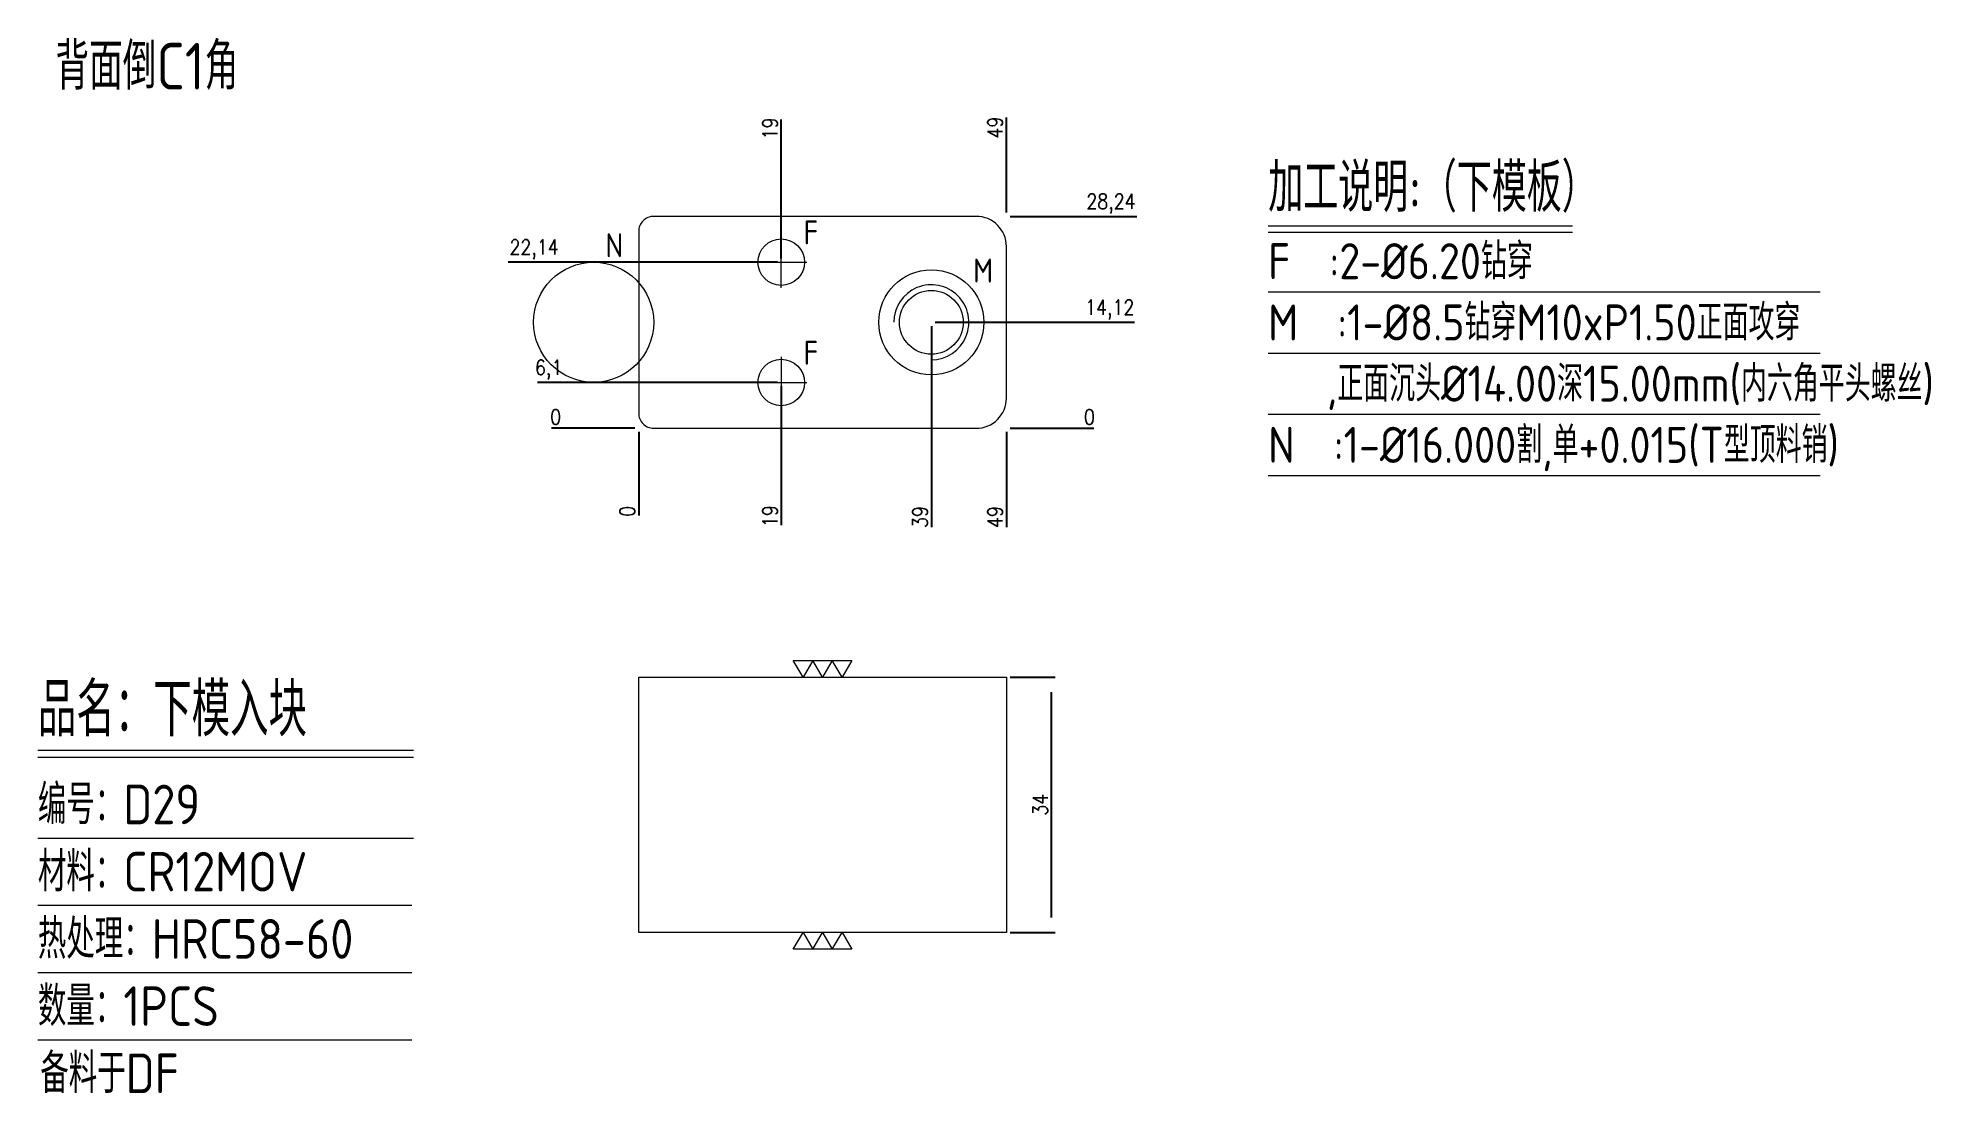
# Model space of a CAD drawing. Header units: millimetres. Extents: x 118966 to 119218, y 600 to 741.
import ezdxf
from ezdxf.enums import TextEntityAlignment as Align

# ---------------------------------------------------------------- set-up
doc = ezdxf.new("R2010")
doc.units = ezdxf.units.MM
doc.linetypes.add('CENTER', pattern=[0])
for name, color, linetype in [('DIE_P', 2, 'Continuous'), ('DIM', 4, 'Continuous'), ('TEXT', 4, 'Continuous')]:
    doc.layers.add(name, color=color, linetype=linetype)
doc.styles.add('gbenor', font='gbenor.shx', dxfattribs={"bigfont": 'gbcbig.shx'})
doc.styles.get("Standard").update_dxf_attribs({"font": 'txt.shx', "width": 0.85, "bigfont": 'ctxt.shx'})
doc.dimstyles.new('T-2-WX', dxfattribs={"dimtxt": 2, "dimasz": 2, "dimexe": 0.5, "dimexo": 0.5, "dimgap": 0.5, "dimtad": 1, "dimtxsty": 'Standard', "dimblk": 'OPEN30', "dimcen": 0, "dimazin": 3, "dimtfac": 1, "dimtmove": 0, "dimatfit": 3, "dimldrblk": 'OPEN30', "dimlwd": -1, "dimlwe": -1})

# ---------------------------------------------------------------- blocks, each defined once
blk = doc.blocks.new('*D7579')
at = {"layer": 'Defpoints', "color": 0}
for p in [(119045.82, 688.72), (119094.82, 688.72), (119104.82, 688.72)]:
    blk.add_point(p, dxfattribs=at)
at = {"layer": 'DIM', "color": 0}
blk.add_line((119095.32, 688.72), (119106.45, 688.72), dxfattribs=at)
at = {"layer": 'DIM', "color": 0, "lineweight": 5, "insert": (119105.88, 690.22), "char_height": 2, "attachment_point": 5}
blk.add_mtext('0', dxfattribs=at)
blk = doc.blocks.new('_Open30')
blk = doc.blocks.new('*D7580')
at = {"layer": 'Defpoints', "color": 0}
for p in [(119084.82, 702.84), (119104.82, 702.84), (119045.82, 688.72)]:
    blk.add_point(p, dxfattribs=at)
at = {"layer": 'DIM', "color": 0}
for p, q in [((119085.32, 702.84), (119096.82, 702.84)), ((119096.82, 702.84), (119100.82, 702.84)), ((119100.82, 702.84), (119111.87, 702.84))]:
    blk.add_line(p, q, dxfattribs=at)
at = {"layer": 'DIM', "color": 0, "lineweight": 5, "insert": (119108.59, 704.53), "char_height": 2, "attachment_point": 5}
blk.add_mtext('14,12', dxfattribs=at)
blk = doc.blocks.new('*D7581')
at = {"layer": 'Defpoints', "color": 0}
for p in [(119094.82, 716.96), (119104.82, 716.96), (119045.82, 688.72)]:
    blk.add_point(p, dxfattribs=at)
at = {"layer": 'DIM', "color": 0}
for p, q in [((119095.32, 716.96), (119098.82, 716.96)), ((119098.82, 716.96), (119100.82, 716.96)), ((119100.82, 716.96), (119112.2, 716.96))]:
    blk.add_line(p, q, dxfattribs=at)
at = {"layer": 'DIM', "color": 0, "lineweight": 5, "insert": (119108.76, 718.65), "char_height": 2, "attachment_point": 5}
blk.add_mtext('28,24', dxfattribs=at)
blk = doc.blocks.new('*D7582')
at = {"layer": 'Defpoints', "color": 0}
for p in [(119035.82, 688.72), (119045.82, 688.72), (119045.82, 688.72)]:
    blk.add_point(p, dxfattribs=at)
at = {"layer": 'DIM', "color": 0}
blk.add_line((119045.32, 688.72), (119034.18, 688.72), dxfattribs=at)
at = {"layer": 'DIM', "color": 0, "lineweight": 5, "insert": (119034.75, 690.22), "char_height": 2, "attachment_point": 5}
blk.add_mtext('0', dxfattribs=at)
blk = doc.blocks.new('*D7583')
at = {"layer": 'Defpoints', "color": 0}
for p in [(119035.82, 694.82), (119064.82, 694.82), (119045.82, 688.72)]:
    blk.add_point(p, dxfattribs=at)
at = {"layer": 'DIM', "color": 0}
for p, q in [((119039.82, 694.82), (119032.32, 694.82)), ((119043.82, 694.82), (119039.82, 694.82)), ((119064.32, 694.82), (119043.82, 694.82))]:
    blk.add_line(p, q, dxfattribs=at)
at = {"layer": 'DIM', "color": 0, "lineweight": 5, "insert": (119033.82, 696.51), "char_height": 2, "attachment_point": 5}
blk.add_mtext('6,1', dxfattribs=at)
blk = doc.blocks.new('*D7584')
at = {"layer": 'Defpoints', "color": 0}
for p in [(119035.82, 710.86), (119064.82, 710.86), (119045.82, 688.72)]:
    blk.add_point(p, dxfattribs=at)
at = {"layer": 'DIM', "color": 0}
for p, q in [((119039.82, 710.86), (119028.43, 710.86)), ((119043.82, 710.86), (119039.82, 710.86)), ((119064.32, 710.86), (119043.82, 710.86))]:
    blk.add_line(p, q, dxfattribs=at)
at = {"layer": 'DIM', "color": 0, "lineweight": 5, "insert": (119031.88, 712.55), "char_height": 2, "attachment_point": 5}
blk.add_mtext('22,14', dxfattribs=at)
blk = doc.blocks.new('*D7585')
at = {"layer": 'Defpoints', "color": 0}
for p in [(119045.82, 688.72), (119094.82, 688.72), (119094.82, 678.72)]:
    blk.add_point(p, dxfattribs=at)
at = {"layer": 'DIM', "color": 0}
for p, q in [((119094.82, 688.22), (119094.82, 684.72)), ((119094.82, 684.72), (119094.82, 682.72)), ((119094.82, 682.72), (119094.82, 675.55))]:
    blk.add_line(p, q, dxfattribs=at)
at = {"layer": 'DIM', "color": 0, "lineweight": 5, "insert": (119093.32, 676.88), "char_height": 2, "attachment_point": 5, "rotation": 90}
blk.add_mtext('49', dxfattribs=at)
blk = doc.blocks.new('*D7586')
at = {"layer": 'Defpoints', "color": 0}
for p in [(119084.82, 702.84), (119045.82, 688.72), (119084.82, 678.72)]:
    blk.add_point(p, dxfattribs=at)
at = {"layer": 'DIM', "color": 0}
for p, q in [((119084.82, 702.34), (119084.82, 686.72)), ((119084.82, 686.72), (119084.82, 682.72)), ((119084.82, 682.72), (119084.82, 675.55))]:
    blk.add_line(p, q, dxfattribs=at)
at = {"layer": 'DIM', "color": 0, "lineweight": 5, "insert": (119083.32, 676.88), "char_height": 2, "attachment_point": 5, "rotation": 90}
blk.add_mtext('39', dxfattribs=at)
blk = doc.blocks.new('*D7587')
at = {"layer": 'Defpoints', "color": 0}
for p in [(119064.82, 694.82), (119045.82, 688.72), (119064.82, 678.72)]:
    blk.add_point(p, dxfattribs=at)
at = {"layer": 'DIM', "color": 0}
for p, q in [((119064.82, 694.32), (119064.82, 686.72)), ((119064.82, 686.72), (119064.82, 682.72)), ((119064.82, 682.72), (119064.82, 675.79))]:
    blk.add_line(p, q, dxfattribs=at)
at = {"layer": 'DIM', "color": 0, "lineweight": 5, "insert": (119063.32, 677), "char_height": 2, "attachment_point": 5, "rotation": 90}
blk.add_mtext('19', dxfattribs=at)
blk = doc.blocks.new('*D7588')
at = {"layer": 'Defpoints', "color": 0}
for p in [(119045.82, 688.72), (119045.82, 688.72), (119045.82, 678.72)]:
    blk.add_point(p, dxfattribs=at)
at = {"layer": 'DIM', "color": 0}
blk.add_line((119045.82, 688.22), (119045.82, 677.08), dxfattribs=at)
at = {"layer": 'DIM', "color": 0, "lineweight": 5, "insert": (119044.32, 677.65), "char_height": 2, "attachment_point": 5, "rotation": 90}
blk.add_mtext('0', dxfattribs=at)
blk = doc.blocks.new('*D7589')
at = {"layer": 'Defpoints', "color": 0}
for p in [(119094.82, 726.96), (119094.82, 716.96), (119045.82, 688.72)]:
    blk.add_point(p, dxfattribs=at)
at = {"layer": 'DIM', "color": 0}
for p, q in [((119094.82, 722.96), (119094.82, 730.13)), ((119094.82, 720.96), (119094.82, 722.96)), ((119094.82, 717.46), (119094.82, 720.96))]:
    blk.add_line(p, q, dxfattribs=at)
at = {"layer": 'DIM', "color": 0, "lineweight": 5, "insert": (119093.32, 728.79), "char_height": 2, "attachment_point": 5, "rotation": 90}
blk.add_mtext('49', dxfattribs=at)
blk = doc.blocks.new('*D7590')
at = {"layer": 'Defpoints', "color": 0}
for p in [(119064.82, 726.96), (119064.82, 710.86), (119045.82, 688.72)]:
    blk.add_point(p, dxfattribs=at)
at = {"layer": 'DIM', "color": 0}
for p, q in [((119064.82, 722.96), (119064.82, 729.89)), ((119064.82, 718.96), (119064.82, 722.96)), ((119064.82, 711.36), (119064.82, 718.96))]:
    blk.add_line(p, q, dxfattribs=at)
at = {"layer": 'DIM', "color": 0, "lineweight": 5, "insert": (119063.32, 728.67), "char_height": 2, "attachment_point": 5, "rotation": 90}
blk.add_mtext('19', dxfattribs=at)
blk = doc.blocks.new('*D7591')
at = {"layer": 'Defpoints', "color": 0}
for p in [(119094.82, 655.53), (119100.82, 655.53), (119094.82, 621.53)]:
    blk.add_point(p, dxfattribs=at)
at = {"layer": 'DIM', "color": 0}
for p, q in [((119095.32, 655.53), (119101.32, 655.53)), ((119100.82, 623.53), (119100.82, 653.53)), ((119095.32, 621.53), (119101.32, 621.53))]:
    blk.add_line(p, q, dxfattribs=at)
at = {"layer": 'DIM', "color": 0, "lineweight": 5, "insert": (119099.32, 638.53), "char_height": 2, "attachment_point": 5, "rotation": 90}
blk.add_mtext('34', dxfattribs=at)

msp = doc.modelspace()

# ---------------------------------------------------------------- linework, layer by layer
at = {"layer": 'DIE_P', "color": 4, "linetype": 'CENTER', "lineweight": 5}
for p, q in [((119064.816, 707.447), (119064.816, 714.267)), ((119061.406, 710.857), (119068.226, 710.857)), ((119064.816, 698.227), (119064.816, 691.407)), ((119061.406, 694.817), (119068.226, 694.817))]:
    msp.add_line(p, q, dxfattribs=at)
at = {"layer": 'DIE_P', "linetype": 'Continuous', "lineweight": 5}
msp.add_lwpolyline([(119045.816, 714.957), (119045.816, 690.717, 0.4142136), (119047.816, 688.717), (119090.816, 688.717, 0.4142136), (119094.816, 692.717), (119094.816, 712.957, 0.4142136), (119090.816, 716.957), (119047.816, 716.957, 0.4142136)], format="xyb", close=True, dxfattribs=at)
at = {"layer": 'DIE_P', "lineweight": 5}
msp.add_lwpolyline([(119084.816, 697.837, 2.4142136), (119079.816, 702.837)], format="xyb", dxfattribs=at)
at = {"layer": 'DIE_P', "linetype": 'Continuous', "lineweight": 5}
for centre in [(119064.816, 710.857), (119064.816, 694.817)]:
    msp.add_circle(centre, 3.1, dxfattribs=at)
at = {"layer": 'DIE_P', "color": 1, "lineweight": 5}
msp.add_circle((119039.816, 702.837), 8, dxfattribs=at)
at = {"layer": 'DIE_P', "linetype": 'Continuous', "lineweight": 5, "ltscale": 10}
msp.add_circle((119084.816, 702.837), 7, dxfattribs=at)
at = {"layer": 'DIE_P', "lineweight": 5}
msp.add_circle((119084.816, 702.837), 4.25, dxfattribs=at)
at = {"layer": 'DIM', "color": 4, "linetype": 'Continuous', "lineweight": 5}
for p, q in [((118965.751, 645.823), (119015.799, 645.823)), ((118965.751, 644.9), (119015.799, 644.9)), ((118965.751, 634.095), (119015.799, 634.095)), ((118965.751, 625.135), (119015.581, 625.135)), ((118965.751, 616.175), (119015.581, 616.175)), ((118965.751, 607.215), (119015.581, 607.215))]:
    msp.add_line(p, q, dxfattribs=at)
at = {"layer": 'DIM', "color": 4, "lineweight": 5}
for points in [[(119074.213, 657.781), (119072.914, 655.531), (119071.615, 657.781), (119070.316, 655.531), (119069.016, 657.781), (119067.717, 655.531), (119066.418, 657.781), (119074.213, 657.781)], [(119066.418, 619.281), (119067.717, 621.531), (119069.016, 619.281), (119070.316, 621.531), (119071.615, 619.281), (119072.914, 621.531), (119074.213, 619.281), (119066.418, 619.281)]]:
    msp.add_lwpolyline(points, close=True, dxfattribs=at)
at = {"layer": 'DIM', "color": 2, "lineweight": 5}
msp.add_lwpolyline([(119045.816, 655.531), (119094.816, 655.531), (119094.816, 621.531), (119045.816, 621.531)], close=True, dxfattribs=at)
at = {"layer": 'TEXT', "color": 3, "lineweight": 5}
for p, q in [((119129.708, 715.709), (119170.258, 715.709)), ((119129.708, 714.869), (119170.258, 714.869)), ((119129.708, 706.901), (119203.271, 706.901)), ((119129.708, 698.741), (119203.271, 698.741)), ((119129.708, 690.581), (119203.271, 690.581)), ((119129.708, 682.421), (119203.271, 682.421))]:
    msp.add_line(p, q, dxfattribs=at)

# ---------------------------------------------------------------- texts
at = {"layer": 'DIM', "color": 3, "linetype": 'Continuous', "lineweight": 5, "style": 'gbenor'}
for s, height, p in [('品名：下模入块', 7.1155, (118965.751, 647.667)), ('编号：D29', 5.2707, (118965.751, 635.94)), ('材料：CR12MOV', 5.2707, (118965.751, 626.98)), ('热处理：HRC58-60', 5.27072, (118965.751, 618.02)), ('数量：1PCS', 5.2707, (118965.751, 609.059)), ('备料于DF', 5.2707, (118966.072, 600.099))]:
    msp.add_text(s, height=height, dxfattribs=at).set_placement(p)
at = {"layer": 'TEXT', "color": 4, "lineweight": 5, "style": 'gbenor'}
for s, height, p in [('背面倒C1角', 6.2174, (118968.101, 733.863)), ('加工说明:（下模板）', 6.48, (119129.708, 717.557)), ('F  :2-%%c6.20钻穿', 4.8, (119129.708, 708.581)), ('M  :1-%%c8.5钻穿M10xP1.50正面攻穿', 4.8, (119129.708, 700.421)), ('   ,正面沉头%%C14.00深15.00mm(内六角平头螺丝)', 4.8, (119129.708, 692.261))]:
    msp.add_text(s, height=height, dxfattribs=at).set_placement(p)
for s, p in [('N', (119042.566, 713.101)), ('F', (119068.771, 714.812)), ('M', (119091.717, 709.738)), ('F', (119068.771, 698.772))]:
    msp.add_text(s, height=3.2, dxfattribs=at).set_placement(p, align=Align.MIDDLE_CENTER)
at = {"layer": 'TEXT', "color": 1, "lineweight": 5, "style": 'gbenor'}
msp.add_text('N  :1-%%c16.000割,单+0.015(T型顶料销)', height=4.8, dxfattribs=at).set_placement((119129.708, 684.101))

# ---------------------------------------------------------------- dimensions: what is measured, and where the dimension line sits
at = {"layer": 'DIM', "color": 4, "lineweight": 5}
for feature_location, offset, dtype, origin, picture, middle in [((119094.816, 716.957), (0, 10), 1, (119045.816, 688.717), '*D7589', (119093.316, 728.793)), ((119064.816, 710.857), (0, 16.1), 1, (119045.816, 688.717), '*D7590', (119063.316, 728.671)), ((119094.816, 716.957), (10, 0), 0, (119045.816, 688.717), '*D7581', (119108.756, 718.648)), ((119064.816, 710.857), (-29, 0), 0, (119045.816, 688.717), '*D7584', (119031.875, 712.548)), ((119084.816, 702.837), (20, 0), 0, (119045.816, 688.717), '*D7580', (119108.594, 704.527)), ((119084.816, 702.837), (0, -24.12), 1, (119045.816, 688.717), '*D7586', (119083.316, 676.881)), ((119064.816, 694.817), (-29, 0), 0, (119045.816, 688.717), '*D7583', (119033.818, 696.507)), ((119064.816, 694.817), (0, -16.1), 1, (119045.816, 688.717), '*D7587', (119063.316, 677.002)), ((119045.815535802, 688.716546889), (-10, 0), 0, (119045.815535802, 688.716546889), '*D7582', (119034.748869135, 690.216546889)), ((119094.815535822, 688.716546889), (10, 0), 0, (119045.815535802, 688.716546889), '*D7579', (119105.882202488, 690.216546889)), ((119045.815535802, 688.716546889), (0, -10), 1, (119045.815535802, 688.716546889), '*D7588', (119044.315535802, 677.649880222)), ((119094.816, 688.717), (0, -10), 1, (119045.816, 688.717), '*D7585', (119093.316, 676.881))]:
    dim = msp.add_ordinate_dim(feature_location=feature_location, offset=offset, dtype=dtype, origin=origin, dimstyle='T-2-WX', dxfattribs=at)
    dim.commit()
    dim.dimension.update_dxf_attribs({"geometry": picture, "text_midpoint": middle})
dim = msp.add_linear_dim(base=(119100.816, 655.531), p1=(119094.816, 621.531), p2=(119094.816, 655.531), angle=90, dimstyle='T-2-WX', dxfattribs=at)
dim.commit()
dim.dimension.update_dxf_attribs({"geometry": '*D7591', "text_midpoint": (119099.316, 638.531)})

doc.saveas('drawing.dxf')
